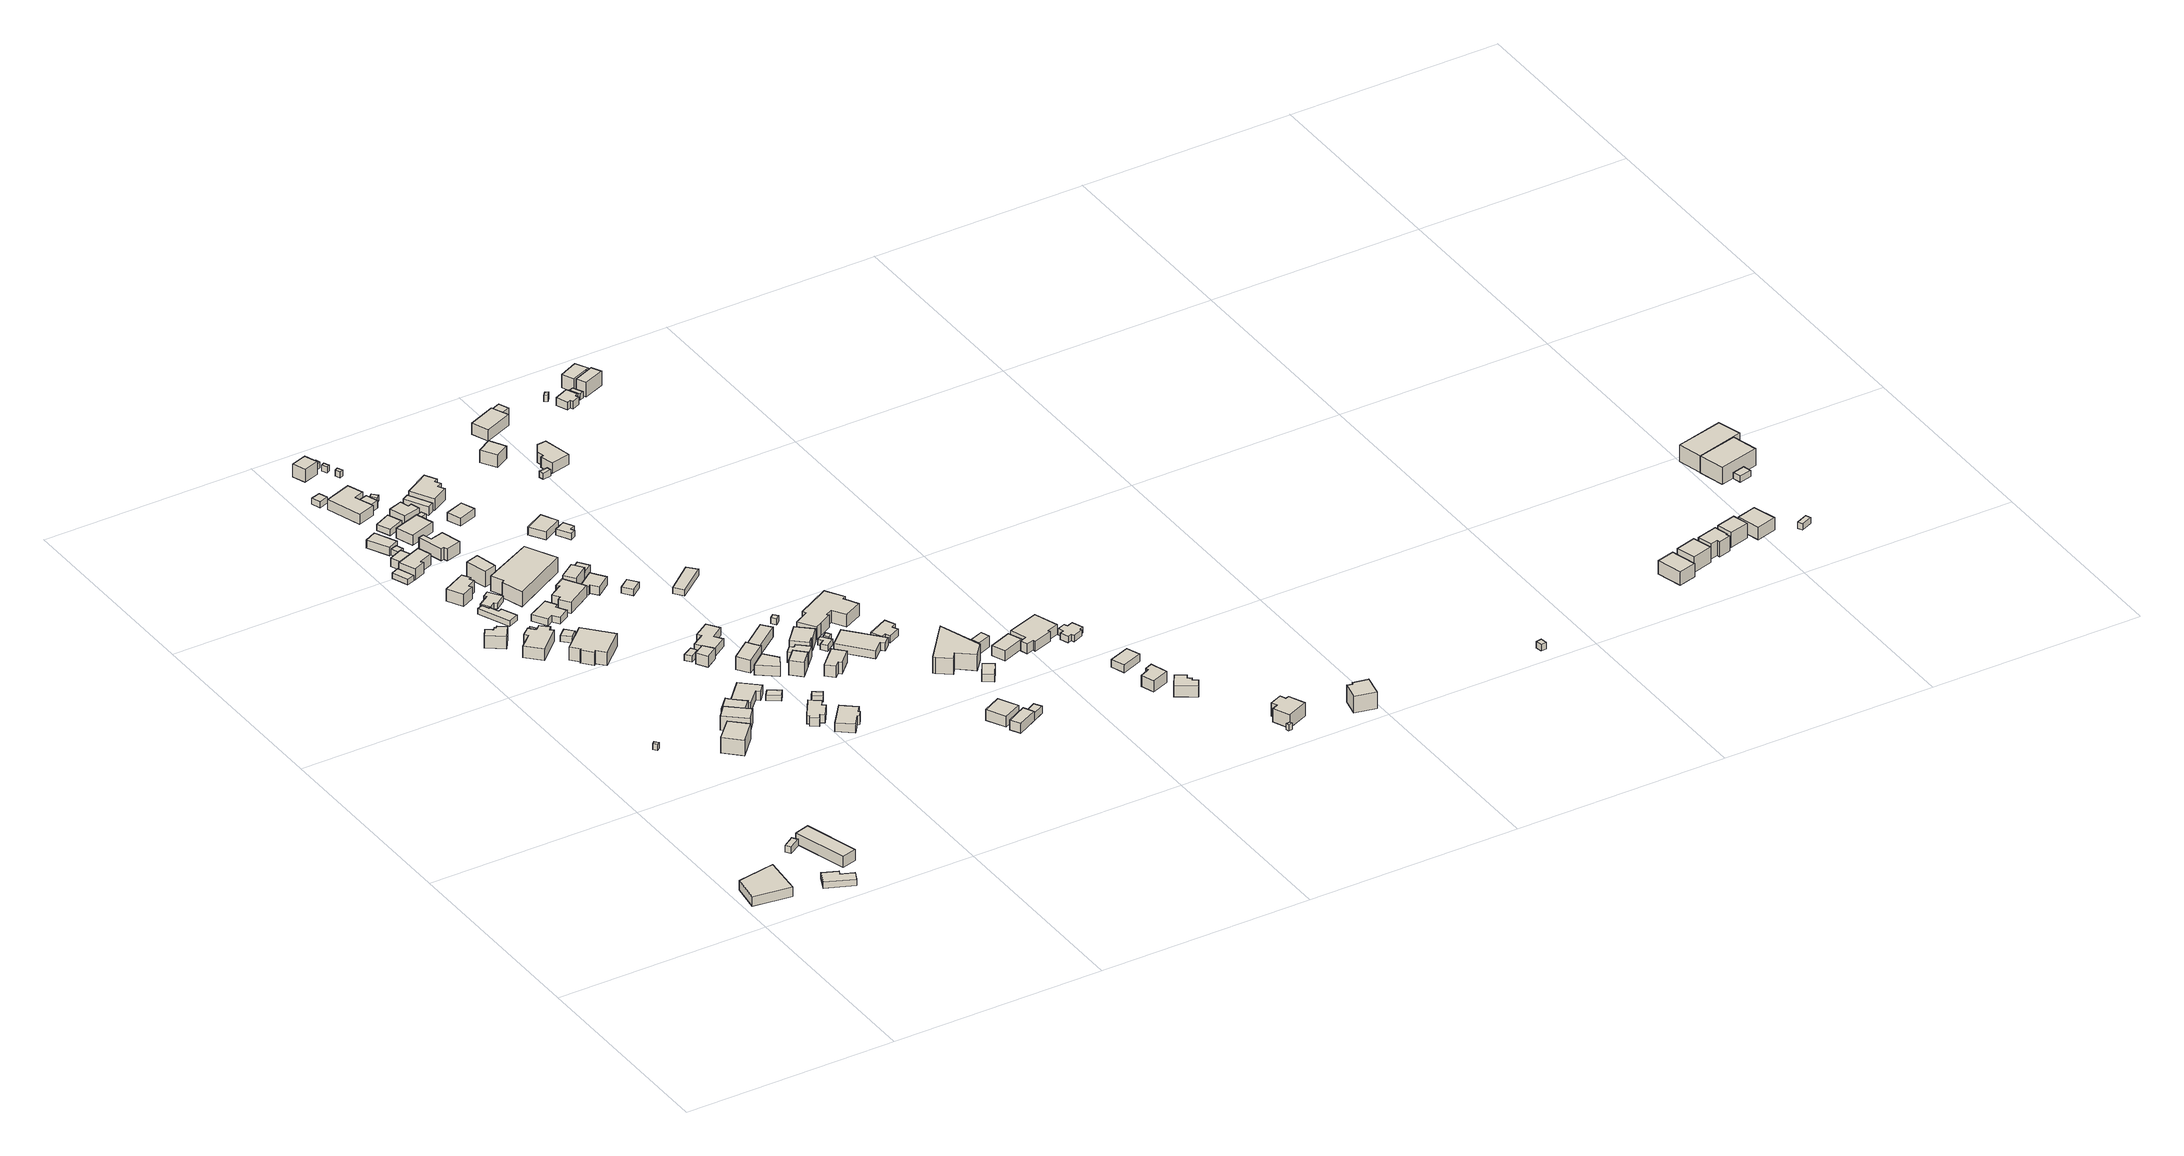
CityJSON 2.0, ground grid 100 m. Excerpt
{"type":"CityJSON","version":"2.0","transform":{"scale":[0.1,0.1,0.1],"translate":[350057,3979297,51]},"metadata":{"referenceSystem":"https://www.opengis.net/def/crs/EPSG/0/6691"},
"CityObjects":{
"building1":{"type":"Building","attributes":{"measuredHeight":5.6},"geometry":[{"type":"Solid","lod":"1","boundaries":[[[[0,1,2,3]],[[2,4,5,3]],[[1,6,4,2]],[[0,7,6,1]],[[3,5,7,0]],[[4,6,7,5]]]]}]},
"building2":{"type":"Building","attributes":{"measuredHeight":3},"geometry":[{"type":"Solid","lod":"1","boundaries":[[[[8,9,10,11,12,13]],[[12,14,15,13]],[[11,16,14,12]],[[10,17,16,11]],[[9,18,17,10]],[[8,19,18,9]],[[13,15,19,8]],[[14,16,17,18,19,15]]]]}]},
"building3":{"type":"Building","attributes":{"measuredHeight":3.3},"geometry":[{"type":"Solid","lod":"1","boundaries":[[[[20,21,22,23]],[[22,24,25,23]],[[21,26,24,22]],[[20,27,26,21]],[[23,25,27,20]],[[24,26,27,25]]]]}]},
"building4":{"type":"Building","attributes":{"measuredHeight":7.8},"geometry":[{"type":"Solid","lod":"1","boundaries":[[[[28,29,30,31]],[[30,32,33,31]],[[29,34,32,30]],[[28,35,34,29]],[[31,33,35,28]],[[32,34,35,33]]]]}]},
"building5":{"type":"Building","attributes":{"measuredHeight":3},"geometry":[{"type":"Solid","lod":"1","boundaries":[[[[36,37,38,39]],[[38,40,41,39]],[[37,42,40,38]],[[36,43,42,37]],[[39,41,43,36]],[[40,42,43,41]]]]}]},
"building6":{"type":"Building","attributes":{"measuredHeight":7.9},"geometry":[{"type":"Solid","lod":"1","boundaries":[[[[44,45,46,47,48,49,50,51]],[[50,52,53,51]],[[49,54,52,50]],[[48,55,54,49]],[[47,56,55,48]],[[46,57,56,47]],[[45,58,57,46]],[[44,59,58,45]],[[51,53,59,44]],[[52,54,55,56,57,58,59,53]]]]}]},
"building7":{"type":"Building","attributes":{"measuredHeight":8.3},"geometry":[{"type":"Solid","lod":"1","boundaries":[[[[60,61,62,63,64,65,66,67,68,69]],[[68,70,71,69]],[[67,72,70,68]],[[66,73,72,67]],[[65,74,73,66]],[[64,75,74,65]],[[63,76,75,64]],[[62,77,76,63]],[[61,78,77,62]],[[60,79,78,61]],[[69,71,79,60]],[[70,72,73,74,75,76,77,78,79,71]]]]}]},
"building8":{"type":"Building","attributes":{"measuredHeight":9},"geometry":[{"type":"Solid","lod":"1","boundaries":[[[[80,81,82,83]],[[82,84,85,83]],[[81,86,84,82]],[[80,87,86,81]],[[83,85,87,80]],[[84,86,87,85]]]]}]},
"building9":{"type":"Building","attributes":{"measuredHeight":2.7},"geometry":[{"type":"Solid","lod":"1","boundaries":[[[[88,89,90,91]],[[90,92,93,91]],[[89,94,92,90]],[[88,95,94,89]],[[91,93,95,88]],[[92,94,95,93]]]]}]},
"building10":{"type":"Building","attributes":{"measuredHeight":3},"geometry":[{"type":"Solid","lod":"1","boundaries":[[[[96,97,98,99]],[[98,100,101,99]],[[97,102,100,98]],[[96,103,102,97]],[[99,101,103,96]],[[100,102,103,101]]]]}]},
"building11":{"type":"Building","attributes":{"measuredHeight":2.7},"geometry":[{"type":"Solid","lod":"1","boundaries":[[[[104,105,106,107,108,109,110,111]],[[110,112,113,111]],[[109,114,112,110]],[[108,115,114,109]],[[107,116,115,108]],[[106,117,116,107]],[[105,118,117,106]],[[104,119,118,105]],[[111,113,119,104]],[[112,114,115,116,117,118,119,113]]]]}]},
"building12":{"type":"Building","attributes":{"measuredHeight":7.4},"geometry":[{"type":"Solid","lod":"1","boundaries":[[[[120,121,122,123,124,125,126,127]],[[126,128,129,127]],[[125,130,128,126]],[[124,131,130,125]],[[123,132,131,124]],[[122,133,132,123]],[[121,134,133,122]],[[120,135,134,121]],[[127,129,135,120]],[[128,130,131,132,133,134,135,129]]]]}]},
"building13":{"type":"Building","attributes":{"measuredHeight":5.3},"geometry":[{"type":"Solid","lod":"1","boundaries":[[[[136,137,138,139]],[[138,140,141,139]],[[137,142,140,138]],[[136,143,142,137]],[[139,141,143,136]],[[140,142,143,141]]]]}]},
"building14":{"type":"Building","attributes":{"measuredHeight":7.8},"geometry":[{"type":"Solid","lod":"1","boundaries":[[[[144,145,146,147,148,149]],[[148,150,151,149]],[[147,152,150,148]],[[146,153,152,147]],[[145,154,153,146]],[[144,155,154,145]],[[149,151,155,144]],[[150,152,153,154,155,151]]]]}]},
"building15":{"type":"Building","attributes":{"measuredHeight":2.8},"geometry":[{"type":"Solid","lod":"1","boundaries":[[[[156,157,158,159,160,161,162,163]],[[162,164,165,163]],[[161,166,164,162]],[[160,167,166,161]],[[159,168,167,160]],[[158,169,168,159]],[[157,170,169,158]],[[156,171,170,157]],[[163,165,171,156]],[[164,166,167,168,169,170,171,165]]]]}]},
"building16":{"type":"Building","attributes":{"measuredHeight":8.9},"geometry":[{"type":"Solid","lod":"1","boundaries":[[[[172,173,174,175,176]],[[175,177,178,176]],[[174,179,177,175]],[[173,180,179,174]],[[172,181,180,173]],[[176,178,181,172]],[[177,179,180,181,178]]]]}]},
"building17":{"type":"Building","attributes":{"measuredHeight":8.7},"geometry":[{"type":"Solid","lod":"1","boundaries":[[[[182,183,184,185,186,187,188,189]],[[188,190,191,189]],[[187,192,190,188]],[[186,193,192,187]],[[185,194,193,186]],[[184,195,194,185]],[[183,196,195,184]],[[182,197,196,183]],[[189,191,197,182]],[[190,192,193,194,195,196,197,191]]]]}]},
"building18":{"type":"Building","attributes":{"measuredHeight":4.8},"geometry":[{"type":"Solid","lod":"1","boundaries":[[[[198,199,200,201]],[[200,202,203,201]],[[199,204,202,200]],[[198,205,204,199]],[[201,203,205,198]],[[202,204,205,203]]]]}]},
"building19":{"type":"Building","attributes":{"measuredHeight":3.2},"geometry":[{"type":"Solid","lod":"1","boundaries":[[[[206,207,208,209]],[[208,210,211,209]],[[207,212,210,208]],[[206,213,212,207]],[[209,211,213,206]],[[210,212,213,211]]]]}]},
"building20":{"type":"Building","attributes":{"measuredHeight":3},"geometry":[{"type":"Solid","lod":"1","boundaries":[[[[214,215,216,217]],[[216,218,219,217]],[[215,220,218,216]],[[214,221,220,215]],[[217,219,221,214]],[[218,220,221,219]]]]}]},
"building21":{"type":"Building","attributes":{"measuredHeight":8},"geometry":[{"type":"Solid","lod":"1","boundaries":[[[[222,172,176,223,224,225]],[[224,226,227,225]],[[223,228,226,224]],[[176,229,228,223]],[[172,230,229,176]],[[222,231,230,172]],[[225,227,231,222]],[[226,228,229,230,231,227]]]]}]},
"building22":{"type":"Building","attributes":{"measuredHeight":3.2},"geometry":[{"type":"Solid","lod":"1","boundaries":[[[[232,233,234,235,236,237,238,239]],[[238,240,241,239]],[[237,242,240,238]],[[236,243,242,237]],[[235,244,243,236]],[[234,245,244,235]],[[233,246,245,234]],[[232,247,246,233]],[[239,241,247,232]],[[240,242,243,244,245,246,247,241]]]]}]},
"building23":{"type":"Building","attributes":{"measuredHeight":3},"geometry":[{"type":"Solid","lod":"1","boundaries":[[[[248,249,250,251]],[[250,252,253,251]],[[249,254,252,250]],[[248,255,254,249]],[[251,253,255,248]],[[252,254,255,253]]]]}]},
"building24":{"type":"Building","attributes":{"measuredHeight":9.4},"geometry":[{"type":"Solid","lod":"1","boundaries":[[[[256,257,258,259]],[[258,260,261,259]],[[257,262,260,258]],[[256,263,262,257]],[[259,261,263,256]],[[260,262,263,261]]]]}]},
"building25":{"type":"Building","attributes":{"measuredHeight":5.9},"geometry":[{"type":"Solid","lod":"1","boundaries":[[[[264,265,266,267,268,269,270,271]],[[270,272,273,271]],[[269,274,272,270]],[[268,275,274,269]],[[267,276,275,268]],[[266,277,276,267]],[[265,278,277,266]],[[264,279,278,265]],[[271,273,279,264]],[[272,274,275,276,277,278,279,273]]]]}]},
"building26":{"type":"Building","attributes":{"measuredHeight":3},"geometry":[{"type":"Solid","lod":"1","boundaries":[[[[280,281,282,283]],[[282,284,285,283]],[[281,286,284,282]],[[280,287,286,281]],[[283,285,287,280]],[[284,286,287,285]]]]}]},
"building27":{"type":"Building","attributes":{"measuredHeight":6.7},"geometry":[{"type":"Solid","lod":"1","boundaries":[[[[288,289,290,291,292,293,294,295]],[[294,296,297,295]],[[293,298,296,294]],[[292,299,298,293]],[[291,300,299,292]],[[290,301,300,291]],[[289,302,301,290]],[[288,303,302,289]],[[295,297,303,288]],[[296,298,299,300,301,302,303,297]]]]}]},
"building28":{"type":"Building","attributes":{"measuredHeight":6.2},"geometry":[{"type":"Solid","lod":"1","boundaries":[[[[304,305,306,307,308,309,310]],[[309,311,312,310]],[[308,313,311,309]],[[307,314,313,308]],[[306,315,314,307]],[[305,316,315,306]],[[304,317,316,305]],[[310,312,317,304]],[[311,313,314,315,316,317,312]]]]}]},
"building29":{"type":"Building","attributes":{"measuredHeight":6.1},"geometry":[{"type":"Solid","lod":"1","boundaries":[[[[318,319,320,321]],[[320,322,323,321]],[[319,324,322,320]],[[318,325,324,319]],[[321,323,325,318]],[[322,324,325,323]]]]}]},
"building30":{"type":"Building","attributes":{"measuredHeight":4.6},"geometry":[{"type":"Solid","lod":"1","boundaries":[[[[268,267,326,327]],[[326,328,329,327]],[[267,330,328,326]],[[268,331,330,267]],[[327,329,331,268]],[[328,330,331,329]]]]}]},
"building31":{"type":"Building","attributes":{"measuredHeight":10.4},"geometry":[{"type":"Solid","lod":"1","boundaries":[[[[332,333,334,335,336,337]],[[336,338,339,337]],[[335,340,338,336]],[[334,341,340,335]],[[333,342,341,334]],[[332,343,342,333]],[[337,339,343,332]],[[338,340,341,342,343,339]]]]}]},
"building32":{"type":"Building","attributes":{"measuredHeight":6.3},"geometry":[{"type":"Solid","lod":"1","boundaries":[[[[344,345,346,347]],[[346,348,349,347]],[[345,350,348,346]],[[344,351,350,345]],[[347,349,351,344]],[[348,350,351,349]]]]}]},
"building33":{"type":"Building","attributes":{"measuredHeight":7.5},"geometry":[{"type":"Solid","lod":"1","boundaries":[[[[352,353,354,355,356,357,358,359]],[[358,360,361,359]],[[357,362,360,358]],[[356,363,362,357]],[[355,364,363,356]],[[354,365,364,355]],[[353,366,365,354]],[[352,367,366,353]],[[359,361,367,352]],[[360,362,363,364,365,366,367,361]]]]}]},
"building34":{"type":"Building","attributes":{"measuredHeight":6.2},"geometry":[{"type":"Solid","lod":"1","boundaries":[[[[368,369,370,371,372,373]],[[372,374,375,373]],[[371,376,374,372]],[[370,377,376,371]],[[369,378,377,370]],[[368,379,378,369]],[[373,375,379,368]],[[374,376,377,378,379,375]]]]}]},
"building35":{"type":"Building","attributes":{"measuredHeight":2.9},"geometry":[{"type":"Solid","lod":"1","boundaries":[[[[380,381,382,383]],[[382,384,385,383]],[[381,386,384,382]],[[380,387,386,381]],[[383,385,387,380]],[[384,386,387,385]]]]}]},
"building36":{"type":"Building","attributes":{"measuredHeight":3},"geometry":[{"type":"Solid","lod":"1","boundaries":[[[[388,389,390,391]],[[390,392,393,391]],[[389,394,392,390]],[[388,395,394,389]],[[391,393,395,388]],[[392,394,395,393]]]]}]},
"building37":{"type":"Building","attributes":{"measuredHeight":2.7},"geometry":[{"type":"Solid","lod":"1","boundaries":[[[[396,397,398,399]],[[398,400,401,399]],[[397,402,400,398]],[[396,403,402,397]],[[399,401,403,396]],[[400,402,403,401]]]]}]},
"building38":{"type":"Building","attributes":{"measuredHeight":4.8},"geometry":[{"type":"Solid","lod":"1","boundaries":[[[[404,405,406,407,408,409,410,411,412,413]],[[412,414,415,413]],[[411,416,414,412]],[[410,417,416,411]],[[409,418,417,410]],[[408,419,418,409]],[[407,420,419,408]],[[406,421,420,407]],[[405,422,421,406]],[[404,423,422,405]],[[413,415,423,404]],[[414,416,417,418,419,420,421,422,423,415]]]]}]},
"building39":{"type":"Building","attributes":{"measuredHeight":3},"geometry":[{"type":"Solid","lod":"1","boundaries":[[[[424,425,426,427]],[[426,428,429,427]],[[425,430,428,426]],[[424,431,430,425]],[[427,429,431,424]],[[428,430,431,429]]]]}]},
"building40":{"type":"Building","attributes":{"measuredHeight":7.3},"geometry":[{"type":"Solid","lod":"1","boundaries":[[[[432,433,434,435]],[[434,436,437,435]],[[433,438,436,434]],[[432,439,438,433]],[[435,437,439,432]],[[436,438,439,437]]]]}]},
"building41":{"type":"Building","attributes":{"measuredHeight":3},"geometry":[{"type":"Solid","lod":"1","boundaries":[[[[440,441,442,443]],[[442,444,445,443]],[[441,446,444,442]],[[440,447,446,441]],[[443,445,447,440]],[[444,446,447,445]]]]}]},
"building42":{"type":"Building","attributes":{"measuredHeight":3},"geometry":[{"type":"Solid","lod":"1","boundaries":[[[[448,449,450,451]],[[450,452,453,451]],[[449,454,452,450]],[[448,455,454,449]],[[451,453,455,448]],[[452,454,455,453]]]]}]},
"building43":{"type":"Building","attributes":{"measuredHeight":3},"geometry":[{"type":"Solid","lod":"1","boundaries":[[[[456,457,458,459]],[[458,460,461,459]],[[457,462,460,458]],[[456,463,462,457]],[[459,461,463,456]],[[460,462,463,461]]]]}]},
"building44":{"type":"Building","attributes":{"measuredHeight":5.5},"geometry":[{"type":"Solid","lod":"1","boundaries":[[[[464,465,466,467,468,469,470,471]],[[470,472,473,471]],[[469,474,472,470]],[[468,475,474,469]],[[467,476,475,468]],[[466,477,476,467]],[[465,478,477,466]],[[464,479,478,465]],[[471,473,479,464]],[[472,474,475,476,477,478,479,473]]]]}]},
"building45":{"type":"Building","attributes":{"measuredHeight":4.3},"geometry":[{"type":"Solid","lod":"1","boundaries":[[[[480,481,482,483]],[[482,484,485,483]],[[481,486,484,482]],[[480,487,486,481]],[[483,485,487,480]],[[484,486,487,485]]]]}]},
"building46":{"type":"Building","attributes":{"measuredHeight":7},"geometry":[{"type":"Solid","lod":"1","boundaries":[[[[488,489,490,491]],[[490,492,493,491]],[[489,494,492,490]],[[488,495,494,489]],[[491,493,495,488]],[[492,494,495,493]]]]}]},
"building47":{"type":"Building","attributes":{"measuredHeight":3},"geometry":[{"type":"Solid","lod":"1","boundaries":[[[[496,497,498,499]],[[498,500,501,499]],[[497,502,500,498]],[[496,503,502,497]],[[499,501,503,496]],[[500,502,503,501]]]]}]},
"building48":{"type":"Building","attributes":{"measuredHeight":4.8},"geometry":[{"type":"Solid","lod":"1","boundaries":[[[[504,505,506,507,508,509]],[[508,510,511,509]],[[507,512,510,508]],[[506,513,512,507]],[[505,514,513,506]],[[504,515,514,505]],[[509,511,515,504]],[[510,512,513,514,515,511]]]]}]},
"building49":{"type":"Building","attributes":{"measuredHeight":7.3},"geometry":[{"type":"Solid","lod":"1","boundaries":[[[[516,517,518,519,520,521]],[[520,522,523,521]],[[519,524,522,520]],[[518,525,524,519]],[[517,526,525,518]],[[516,527,526,517]],[[521,523,527,516]],[[522,524,525,526,527,523]]]]}]},
"building50":{"type":"Building","attributes":{"measuredHeight":4.9},"geometry":[{"type":"Solid","lod":"1","boundaries":[[[[528,529,530,531,532,533,534,535]],[[534,536,537,535]],[[533,538,536,534]],[[532,539,538,533]],[[531,540,539,532]],[[530,541,540,531]],[[529,542,541,530]],[[528,543,542,529]],[[535,537,543,528]],[[536,538,539,540,541,542,543,537]]]]}]},
"building51":{"type":"Building","attributes":{"measuredHeight":4.8},"geometry":[{"type":"Solid","lod":"1","boundaries":[[[[544,545,546,547]],[[546,548,549,547]],[[545,550,548,546]],[[544,551,550,545]],[[547,549,551,544]],[[548,550,551,549]]]]}]},
"building52":{"type":"Building","attributes":{"measuredHeight":4.9},"geometry":[{"type":"Solid","lod":"1","boundaries":[[[[552,553,554,555]],[[554,556,557,555]],[[553,558,556,554]],[[552,559,558,553]],[[555,557,559,552]],[[556,558,559,557]]]]}]},
"building53":{"type":"Building","attributes":{"measuredHeight":8},"geometry":[{"type":"Solid","lod":"1","boundaries":[[[[560,561,562,563,564,565,566,567]],[[566,568,569,567]],[[565,570,568,566]],[[564,571,570,565]],[[563,572,571,564]],[[562,573,572,563]],[[561,574,573,562]],[[560,575,574,561]],[[567,569,575,560]],[[568,570,571,572,573,574,575,569]]]]}]},
"building54":{"type":"Building","attributes":{"measuredHeight":3.6},"geometry":[{"type":"Solid","lod":"1","boundaries":[[[[576,577,578,579]],[[578,580,581,579]],[[577,582,580,578]],[[576,583,582,577]],[[579,581,583,576]],[[580,582,583,581]]]]}]},
"building55":{"type":"Building","attributes":{"measuredHeight":3},"geometry":[{"type":"Solid","lod":"1","boundaries":[[[[584,585,586,587]],[[586,588,589,587]],[[585,590,588,586]],[[584,591,590,585]],[[587,589,591,584]],[[588,590,591,589]]]]}]},
"building56":{"type":"Building","attributes":{"measuredHeight":8},"geometry":[{"type":"Solid","lod":"1","boundaries":[[[[592,593,594,595]],[[594,596,597,595]],[[593,598,596,594]],[[592,599,598,593]],[[595,597,599,592]],[[596,598,599,597]]]]}]},
"building57":{"type":"Building","attributes":{"measuredHeight":6.7},"geometry":[{"type":"Solid","lod":"1","boundaries":[[[[600,601,602,603,604]],[[603,605,606,604]],[[602,607,605,603]],[[601,608,607,602]],[[600,609,608,601]],[[604,606,609,600]],[[605,607,608,609,606]]]]}]},
"building58":{"type":"Building","attributes":{"measuredHeight":7},"geometry":[{"type":"Solid","lod":"1","boundaries":[[[[610,611,612,613,614,615]],[[614,616,617,615]],[[613,618,616,614]],[[612,619,618,613]],[[611,620,619,612]],[[610,621,620,611]],[[615,617,621,610]],[[616,618,619,620,621,617]]]]}]},
"building59":{"type":"Building","attributes":{"measuredHeight":4.3},"geometry":[{"type":"Solid","lod":"1","boundaries":[[[[622,623,624,625]],[[624,626,627,625]],[[623,628,626,624]],[[622,629,628,623]],[[625,627,629,622]],[[626,628,629,627]]]]}]},
"building60":{"type":"Building","attributes":{"measuredHeight":7.3},"geometry":[{"type":"Solid","lod":"1","boundaries":[[[[630,631,632,633,634,635]],[[634,636,637,635]],[[633,638,636,634]],[[632,639,638,633]],[[631,640,639,632]],[[630,641,640,631]],[[635,637,641,630]],[[636,638,639,640,641,637]]]]}]},
"building61":{"type":"Building","attributes":{"measuredHeight":3},"geometry":[{"type":"Solid","lod":"1","boundaries":[[[[642,643,644,645,646,647]],[[646,648,649,647]],[[645,650,648,646]],[[644,651,650,645]],[[643,652,651,644]],[[642,653,652,643]],[[647,649,653,642]],[[648,650,651,652,653,649]]]]}]},
"building62":{"type":"Building","attributes":{"measuredHeight":8.4},"geometry":[{"type":"Solid","lod":"1","boundaries":[[[[654,655,656,657,658,659]],[[658,660,661,659]],[[657,662,660,658]],[[656,663,662,657]],[[655,664,663,656]],[[654,665,664,655]],[[659,661,665,654]],[[660,662,663,664,665,661]]]]}]},
"building63":{"type":"Building","attributes":{"measuredHeight":3},"geometry":[{"type":"Solid","lod":"1","boundaries":[[[[666,667,668,669]],[[668,670,671,669]],[[667,672,670,668]],[[666,673,672,667]],[[669,671,673,666]],[[670,672,673,671]]]]}]},
"building64":{"type":"Building","attributes":{"measuredHeight":3},"geometry":[{"type":"Solid","lod":"1","boundaries":[[[[674,675,676,677]],[[676,678,679,677]],[[675,680,678,676]],[[674,681,680,675]],[[677,679,681,674]],[[678,680,681,679]]]]}]},
"building65":{"type":"Building","attributes":{"measuredHeight":2.8},"geometry":[{"type":"Solid","lod":"1","boundaries":[[[[682,683,684,685,686,687]],[[686,688,689,687]],[[685,690,688,686]],[[684,691,690,685]],[[683,692,691,684]],[[682,693,692,683]],[[687,689,693,682]],[[688,690,691,692,693,689]]]]}]},
"building66":{"type":"Building","attributes":{"measuredHeight":3},"geometry":[{"type":"Solid","lod":"1","boundaries":[[[[694,695,696,697]],[[696,698,699,697]],[[695,700,698,696]],[[694,701,700,695]],[[697,699,701,694]],[[698,700,701,699]]]]}]},
"building67":{"type":"Building","attributes":{"measuredHeight":6.4},"geometry":[{"type":"Solid","lod":"1","boundaries":[[[[702,703,704,705]],[[704,706,707,705]],[[703,708,706,704]],[[702,709,708,703]],[[705,707,709,702]],[[706,708,709,707]]]]}]},
"building68":{"type":"Building","attributes":{"measuredHeight":4.7},"geometry":[{"type":"Solid","lod":"1","boundaries":[[[[710,711,712,713,714]],[[713,715,716,714]],[[712,717,715,713]],[[711,718,717,712]],[[710,719,718,711]],[[714,716,719,710]],[[715,717,718,719,716]]]]}]},
"building69":{"type":"Building","attributes":{"measuredHeight":4.8},"geometry":[{"type":"Solid","lod":"1","boundaries":[[[[720,721,722,723,724,725]],[[724,726,727,725]],[[723,728,726,724]],[[722,729,728,723]],[[721,730,729,722]],[[720,731,730,721]],[[725,727,731,720]],[[726,728,729,730,731,727]]]]}]},
"building70":{"type":"Building","attributes":{"measuredHeight":8.1},"geometry":[{"type":"Solid","lod":"1","boundaries":[[[[732,733,734,735]],[[734,736,737,735]],[[733,738,736,734]],[[732,739,738,733]],[[735,737,739,732]],[[736,738,739,737]]]]}]},
"building71":{"type":"Building","attributes":{"measuredHeight":8.4},"geometry":[{"type":"Solid","lod":"1","boundaries":[[[[740,741,742,743,744,745,746,747,748,749,750,751,752]],[[751,753,754,752]],[[750,755,753,751]],[[749,756,755,750]],[[748,757,756,749]],[[747,758,757,748]],[[746,759,758,747]],[[745,760,759,746]],[[744,761,760,745]],[[743,762,761,744]],[[742,763,762,743]],[[741,764,763,742]],[[740,765,764,741]],[[752,754,765,740]],[[753,755,756,757,758,759,760,761,762,763,764,765,754]]]]}]},
"building72":{"type":"Building","attributes":{"measuredHeight":4.3},"geometry":[{"type":"Solid","lod":"1","boundaries":[[[[711,766,767,712]],[[767,768,769,712]],[[766,770,768,767]],[[711,771,770,766]],[[712,769,771,711]],[[768,770,771,769]]]]}]},
"building73":{"type":"Building","attributes":{"measuredHeight":3},"geometry":[{"type":"Solid","lod":"1","boundaries":[[[[772,773,774,775]],[[774,776,777,775]],[[773,778,776,774]],[[772,779,778,773]],[[775,777,779,772]],[[776,778,779,777]]]]}]},
"building74":{"type":"Building","attributes":{"measuredHeight":3.3},"geometry":[{"type":"Solid","lod":"1","boundaries":[[[[780,781,782,783,784,785,786,787]],[[786,788,789,787]],[[785,790,788,786]],[[784,791,790,785]],[[783,792,791,784]],[[782,793,792,783]],[[781,794,793,782]],[[780,795,794,781]],[[787,789,795,780]],[[788,790,791,792,793,794,795,789]]]]}]},
"building75":{"type":"Building","attributes":{"measuredHeight":7.9},"geometry":[{"type":"Solid","lod":"1","boundaries":[[[[796,797,798,799,800,801,802]],[[801,803,804,802]],[[800,805,803,801]],[[799,806,805,800]],[[798,807,806,799]],[[797,808,807,798]],[[796,809,808,797]],[[802,804,809,796]],[[803,805,806,807,808,809,804]]]]}]},
"building76":{"type":"Building","attributes":{"measuredHeight":4.4},"geometry":[{"type":"Solid","lod":"1","boundaries":[[[[810,811,812,813]],[[812,814,815,813]],[[811,816,814,812]],[[810,817,816,811]],[[813,815,817,810]],[[814,816,817,815]]]]}]},
"building77":{"type":"Building","attributes":{"measuredHeight":6.8},"geometry":[{"type":"Solid","lod":"1","boundaries":[[[[818,819,820,821,822,823,824]],[[823,825,826,824]],[[822,827,825,823]],[[821,828,827,822]],[[820,829,828,821]],[[819,830,829,820]],[[818,831,830,819]],[[824,826,831,818]],[[825,827,828,829,830,831,826]]]]}]},
"building78":{"type":"Building","attributes":{"measuredHeight":7.8},"geometry":[{"type":"Solid","lod":"1","boundaries":[[[[832,833,834,835]],[[834,836,837,835]],[[833,838,836,834]],[[832,839,838,833]],[[835,837,839,832]],[[836,838,839,837]]]]}]},
"building79":{"type":"Building","attributes":{"measuredHeight":7.1},"geometry":[{"type":"Solid","lod":"1","boundaries":[[[[840,841,842,843]],[[842,844,845,843]],[[841,846,844,842]],[[840,847,846,841]],[[843,845,847,840]],[[844,846,847,845]]]]}]},
"building80":{"type":"Building","attributes":{"measuredHeight":3},"geometry":[{"type":"Solid","lod":"1","boundaries":[[[[848,849,850,851]],[[850,852,853,851]],[[849,854,852,850]],[[848,855,854,849]],[[851,853,855,848]],[[852,854,855,853]]]]}]},
"building81":{"type":"Building","attributes":{"measuredHeight":6.9},"geometry":[{"type":"Solid","lod":"1","boundaries":[[[[856,857,858,859]],[[858,860,861,859]],[[857,862,860,858]],[[856,863,862,857]],[[859,861,863,856]],[[860,862,863,861]]]]}]},
"building82":{"type":"Building","attributes":{"measuredHeight":6.7},"geometry":[{"type":"Solid","lod":"1","boundaries":[[[[864,865,866,867,868,869,870,871,872,873]],[[872,874,875,873]],[[871,876,874,872]],[[870,877,876,871]],[[869,878,877,870]],[[868,879,878,869]],[[867,880,879,868]],[[866,881,880,867]],[[865,882,881,866]],[[864,883,882,865]],[[873,875,883,864]],[[874,876,877,878,879,880,881,882,883,875]]]]}]},
"building83":{"type":"Building","attributes":{"measuredHeight":3},"geometry":[{"type":"Solid","lod":"1","boundaries":[[[[884,885,886,887]],[[886,888,889,887]],[[885,890,888,886]],[[884,891,890,885]],[[887,889,891,884]],[[888,890,891,889]]]]}]},
"building84":{"type":"Building","attributes":{"measuredHeight":4.7},"geometry":[{"type":"Solid","lod":"1","boundaries":[[[[892,893,894,895,896,897,898,899]],[[898,900,901,899]],[[897,902,900,898]],[[896,903,902,897]],[[895,904,903,896]],[[894,905,904,895]],[[893,906,905,894]],[[892,907,906,893]],[[899,901,907,892]],[[900,902,903,904,905,906,907,901]]]]}]},
"building85":{"type":"Building","attributes":{"measuredHeight":7.5},"geometry":[{"type":"Solid","lod":"1","boundaries":[[[[908,909,910,911,912,913]],[[912,914,915,913]],[[911,916,914,912]],[[910,917,916,911]],[[909,918,917,910]],[[908,919,918,909]],[[913,915,919,908]],[[914,916,917,918,919,915]]]]}]},
"building86":{"type":"Building","attributes":{"measuredHeight":4.4},"geometry":[{"type":"Solid","lod":"1","boundaries":[[[[920,921,922,923]],[[922,924,925,923]],[[921,926,924,922]],[[920,927,926,921]],[[923,925,927,920]],[[924,926,927,925]]]]}]},
"building87":{"type":"Building","attributes":{"measuredHeight":8.1},"geometry":[{"type":"Solid","lod":"1","boundaries":[[[[928,929,930,931,932,933,934,935]],[[934,936,937,935]],[[933,938,936,934]],[[932,939,938,933]],[[931,940,939,932]],[[930,941,940,931]],[[929,942,941,930]],[[928,943,942,929]],[[935,937,943,928]],[[936,938,939,940,941,942,943,937]]]]}]},
"building88":{"type":"Building","attributes":{"measuredHeight":3},"geometry":[{"type":"Solid","lod":"1","boundaries":[[[[944,945,946,947]],[[946,948,949,947]],[[945,950,948,946]],[[944,951,950,945]],[[947,949,951,944]],[[948,950,951,949]]]]}]},
"building89":{"type":"Building","attributes":{"measuredHeight":3},"geometry":[{"type":"Solid","lod":"1","boundaries":[[[[952,953,954,955,956,957,958,959,960,961,962,963]],[[962,964,965,963]],[[961,966,964,962]],[[960,967,966,961]],[[959,968,967,960]],[[958,969,968,959]],[[957,970,969,958]],[[956,971,970,957]],[[955,972,971,956]],[[954,973,972,955]],[[953,974,973,954]],[[952,975,974,953]],[[963,965,975,952]],[[964,966,967,968,969,970,971,972,973,974,975,965]]]]}]},
"building90":{"type":"Building","attributes":{"measuredHeight":3},"geometry":[{"type":"Solid","lod":"1","boundaries":[[[[976,977,978,979]],[[978,980,981,979]],[[977,982,980,978]],[[976,983,982,977]],[[979,981,983,976]],[[980,982,983,981]]]]}]},
"building91":{"type":"Building","attributes":{"measuredHeight":7.7},"geometry":[{"type":"Solid","lod":"1","boundaries":[[[[984,985,986,987,988]],[[987,989,990,988]],[[986,991,989,987]],[[985,992,991,986]],[[984,993,992,985]],[[988,990,993,984]],[[989,991,992,993,990]]]]}]},
"building92":{"type":"Building","attributes":{"measuredHeight":7.9},"geometry":[{"type":"Solid","lod":"1","boundaries":[[[[994,995,996,997]],[[996,998,999,997]],[[995,1000,998,996]],[[994,1001,1000,995]],[[997,999,1001,994]],[[998,1000,1001,999]]]]}]},
"building93":{"type":"Building","attributes":{"measuredHeight":7.4},"geometry":[{"type":"Solid","lod":"1","boundaries":[[[[1002,1003,1004,1005,1006,1007,1008,1009]],[[1008,1010,1011,1009]],[[1007,1012,1010,1008]],[[1006,1013,1012,1007]],[[1005,1014,1013,1006]],[[1004,1015,1014,1005]],[[1003,1016,1015,1004]],[[1002,1017,1016,1003]],[[1009,1011,1017,1002]],[[1010,1012,1013,1014,1015,1016,1017,1011]]]]}]},
"building94":{"type":"Building","attributes":{"measuredHeight":9.6},"geometry":[{"type":"Solid","lod":"1","boundaries":[[[[1018,1019,1020,1021,1022,1023]],[[1022,1024,1025,1023]],[[1021,1026,1024,1022]],[[1020,1027,1026,1021]],[[1019,1028,1027,1020]],[[1018,1029,1028,1019]],[[1023,1025,1029,1018]],[[1024,1026,1027,1028,1029,1025]]]]}]},
"building95":{"type":"Building","attributes":{"measuredHeight":3.2},"geometry":[{"type":"Solid","lod":"1","boundaries":[[[[1030,1031,1032,1033]],[[1032,1034,1035,1033]],[[1031,1036,1034,1032]],[[1030,1037,1036,1031]],[[1033,1035,1037,1030]],[[1034,1036,1037,1035]]]]}]},
"building96":{"type":"Building","attributes":{"measuredHeight":8.2},"geometry":[{"type":"Solid","lod":"1","boundaries":[[[[1038,1039,1040,1041]],[[1040,1042,1043,1041]],[[1039,1044,1042,1040]],[[1038,1045,1044,1039]],[[1041,1043,1045,1038]],[[1042,1044,1045,1043]]]]}]},
"building97":{"type":"Building","attributes":{"measuredHeight":8.7},"geometry":[{"type":"Solid","lod":"1","boundaries":[[[[1046,1047,1048,1049]],[[1048,1050,1051,1049]],[[1047,1052,1050,1048]],[[1046,1053,1052,1047]],[[1049,1051,1053,1046]],[[1050,1052,1053,1051]]]]}]},
"building98":{"type":"Building","attributes":{"measuredHeight":8.5},"geometry":[{"type":"Solid","lod":"1","boundaries":[[[[1054,1055,1056,1057,1058,1059,1060,1061]],[[1060,1062,1063,1061]],[[1059,1064,1062,1060]],[[1058,1065,1064,1059]],[[1057,1066,1065,1058]],[[1056,1067,1066,1057]],[[1055,1068,1067,1056]],[[1054,1069,1068,1055]],[[1061,1063,1069,1054]],[[1062,1064,1065,1066,1067,1068,1069,1063]]]]}]},
"building99":{"type":"Building","attributes":{"measuredHeight":8.2},"geometry":[{"type":"Solid","lod":"1","boundaries":[[[[1070,1071,1072,1073]],[[1072,1074,1075,1073]],[[1071,1076,1074,1072]],[[1070,1077,1076,1071]],[[1073,1075,1077,1070]],[[1074,1076,1077,1075]]]]}]},
"building100":{"type":"Building","attributes":{"measuredHeight":8.1},"geometry":[{"type":"Solid","lod":"1","boundaries":[[[[1078,1079,1080,1081]],[[1080,1082,1083,1081]],[[1079,1084,1082,1080]],[[1078,1085,1084,1079]],[[1081,1083,1085,1078]],[[1082,1084,1085,1083]]]]}]},
"building101":{"type":"Building","attributes":{"measuredHeight":3},"geometry":[{"type":"Solid","lod":"1","boundaries":[[[[1086,1087,1088,1089]],[[1088,1090,1091,1089]],[[1087,1092,1090,1088]],[[1086,1093,1092,1087]],[[1089,1091,1093,1086]],[[1090,1092,1093,1091]]]]}]},
"building102":{"type":"Building","attributes":{"measuredHeight":3},"geometry":[{"type":"Solid","lod":"1","boundaries":[[[[1094,1095,1096,1097]],[[1096,1098,1099,1097]],[[1095,1100,1098,1096]],[[1094,1101,1100,1095]],[[1097,1099,1101,1094]],[[1098,1100,1101,1099]]]]}]},
"building103":{"type":"Building","attributes":{"measuredHeight":8.3},"geometry":[{"type":"Solid","lod":"1","boundaries":[[[[1102,1103,1104,1105]],[[1104,1106,1107,1105]],[[1103,1108,1106,1104]],[[1102,1109,1108,1103]],[[1105,1107,1109,1102]],[[1106,1108,1109,1107]]]]}]},
"building104":{"type":"Building","attributes":{"measuredHeight":8.3},"geometry":[{"type":"Solid","lod":"1","boundaries":[[[[1110,1111,1112,1113]],[[1112,1114,1115,1113]],[[1111,1116,1114,1112]],[[1110,1117,1116,1111]],[[1113,1115,1117,1110]],[[1114,1116,1117,1115]]]]}]}
},
"vertices":[
[21,239,43],[200,269,43],[182,81,43],[2,107,43],[182,81,89],[2,107,89],[200,269,89],[21,239,89],
[412,92,52],[403,73,52],[462,48,52],[439,1,52],[312,56,52],[341,122,52],[312,56,82],[341,122,82],[439,1,82],[462,48,82],[403,73,82],[412,92,82],
[376,404,50],[392,380,50],[339,346,50],[323,370,50],[339,346,83],[323,370,83],[392,380,83],[376,404,83],
[464,422,47],[536,169,47],[467,149,47],[395,402,47],[467,149,101],[395,402,101],[536,169,101],[464,422,101],
[293,1342,27],[308,1325,27],[295,1314,27],[281,1330,27],[295,1314,57],[281,1330,57],[308,1325,57],[293,1342,57],
[205,2336,32],[163,2275,32],[87,2329,32],[114,2367,32],[144,2346,32],[152,2358,32],[160,2353,32],[167,2362,32],[160,2353,93],[167,2362,93],[152,2358,93],[144,2346,93],[114,2367,93],[87,2329,93],[163,2275,93],[205,2336,93],
[249,2246,29],[235,2261,29],[273,2293,29],[300,2265,29],[323,2287,29],[360,2252,29],[345,2236,29],[359,2223,29],[251,2123,29],[186,2189,29],[251,2123,85],[186,2189,85],[359,2223,85],[345,2236,85],[360,2252,85],[323,2287,85],[300,2265,85],[273,2293,85],[235,2261,85],[249,2246,85],
[667,1192,22],[580,1101,22],[508,1171,22],[595,1261,22],[508,1171,98],[595,1261,98],[580,1101,98],[667,1192,98],
[74,2981,33],[104,2904,33],[67,2890,33],[38,2966,33],[67,2890,60],[38,2966,60],[104,2904,60],[74,2981,60],
[308,2333,29],[327,2309,29],[298,2287,29],[280,2308,29],[298,2287,59],[280,2308,59],[327,2309,59],[308,2333,59],
[225,2570,31],[239,2537,31],[244,2539,31],[262,2498,31],[279,2506,31],[310,2432,31],[260,2411,31],[198,2558,31],[260,2411,58],[198,2558,58],[310,2432,58],[279,2506,58],[262,2498,58],[244,2539,58],[239,2537,58],[225,2570,58],
[245,2761,33],[268,2725,33],[256,2720,33],[267,2699,33],[227,2677,33],[236,2662,33],[177,2632,33],[137,2705,33],[177,2632,93],[137,2705,93],[236,2662,93],[227,2677,93],[267,2699,93],[256,2720,93],[268,2725,93],[245,2761,93],
[165,3025,33],[98,2998,33],[78,3043,33],[144,3072,33],[78,3043,75],[144,3072,75],[98,2998,75],[165,3025,75],
[203,3031,33],[224,2967,33],[161,2941,33],[167,2928,33],[111,2906,33],[80,2982,33],[111,2906,87],[80,2982,87],[167,2928,87],[161,2941,87],[224,2967,87],[203,3031,87],
[274,2612,32],[266,2622,32],[294,2642,32],[335,2581,32],[286,2546,32],[274,2556,32],[248,2538,32],[223,2578,32],[248,2538,60],[223,2578,60],[274,2556,60],[286,2546,60],[335,2581,60],[294,2642,60],[266,2622,60],[274,2612,60],
[709,1313,23],[736,1289,23],[689,1234,23],[596,1314,23],[643,1369,23],[596,1314,93],[643,1369,93],[689,1234,93],[736,1289,93],[709,1313,93],
[453,2181,25],[562,2060,25],[452,1961,25],[418,1999,25],[409,1990,25],[368,2035,25],[375,2041,25],[341,2080,25],[375,2041,89],[341,2080,89],[368,2035,89],[409,1990,89],[418,1999,89],[452,1961,89],[562,2060,89],[453,2181,89],
[121,3118,29],[70,3218,29],[125,3245,29],[172,3143,29],[125,3245,69],[172,3143,69],[70,3218,69],[121,3118,69],
[417,2242,29],[448,2206,29],[415,2175,29],[379,2209,29],[415,2175,60],[379,2209,60],[448,2206,60],[417,2242,60],
[158,3127,32],[169,3093,32],[137,3082,32],[126,3117,32],[137,3082,62],[126,3117,62],[169,3093,62],[158,3127,62],
[764,1370,23],[638,1374,23],[694,1435,23],[709,1420,23],[694,1435,77],[709,1420,77],[638,1374,77],[643,1369,77],[709,1313,77],[764,1370,77],
[460,2459,27],[490,2408,27],[475,2399,27],[501,2353,27],[448,2323,27],[428,2353,27],[400,2337,27],[360,2405,27],[400,2337,60],[360,2405,60],[428,2353,60],[448,2323,60],[501,2353,60],[475,2399,60],[490,2408,60],[460,2459,60],
[96,3628,27],[111,3588,27],[67,3573,27],[52,3615,27],[67,3573,57],[52,3615,57],[111,3588,57],[96,3628,57],
[386,2727,32],[328,2712,32],[300,2811,32],[363,2830,32],[300,2811,109],[363,2830,109],[328,2712,109],[386,2727,109],
[211,3590,27],[237,3517,27],[190,3500,27],[194,3489,27],[215,3431,27],[222,3410,27],[140,3384,27],[86,3546,27],[140,3384,77],[86,3546,77],[222,3410,77],[215,3431,77],[194,3489,77],[190,3500,77],[237,3517,77],[211,3590,77],
[250,3344,28],[276,3278,28],[202,3245,28],[176,3308,28],[202,3245,58],[176,3308,58],[276,3278,58],[250,3344,58],
[248,3097,29],[273,3104,29],[286,3062,29],[348,3078,29],[374,2982,29],[300,2962,29],[296,2980,29],[281,2976,29],[296,2980,87],[281,2976,87],[300,2962,87],[374,2982,87],[348,3078,87],[286,3062,87],[273,3104,87],[248,3097,87],
[709,1420,22],[805,1523,22],[885,1451,22],[853,1414,22],[836,1429,22],[772,1363,22],[764,1370,22],[772,1363,67],[764,1370,67],[836,1429,67],[853,1414,67],[885,1451,67],[805,1523,67],[709,1420,67],
[335,3256,30],[361,3174,30],[240,3134,30],[212,3215,30],[240,3134,79],[212,3215,79],[361,3174,79],[335,3256,79],
[247,3505,27],[266,3448,27],[247,3505,64],[266,3448,64],[194,3489,64],[215,3431,64],
[567,2794,29],[641,2652,29],[382,2511,29],[348,2612,29],[363,2622,29],[335,2679,29],[363,2622,103],[335,2679,103],[348,2612,103],[382,2511,103],[641,2652,103],[567,2794,103],
[166,3854,26],[189,3793,26],[116,3769,26],[93,3830,26],[116,3769,89],[93,3830,89],[189,3793,89],[166,3854,89],
[551,2493,27],[541,2505,27],[590,2534,27],[648,2438,27],[527,2365,27],[495,2412,27],[512,2424,27],[490,2455,27],[512,2424,82],[490,2455,82],[495,2412,82],[527,2365,82],[648,2438,82],[590,2534,82],[541,2505,82],[551,2493,82],
[268,3356,27],[333,3378,27],[345,3336,27],[362,3342,27],[374,3300,27],[292,3279,27],[374,3300,74],[292,3279,74],[362,3342,74],[345,3336,74],[333,3378,74],[268,3356,74],
[791,1862,21],[809,1833,21],[765,1806,21],[744,1834,21],[765,1806,50],[744,1834,50],[809,1833,50],[791,1862,50],
[277,3515,26],[299,3491,26],[283,3477,26],[261,3500,26],[283,3477,56],[261,3500,56],[299,3491,56],[277,3515,56],
[947,1400,21],[924,1366,21],[870,1404,21],[895,1436,21],[870,1404,48],[895,1436,48],[924,1366,48],[947,1400,48],
[1032,1231,23],[1016,1205,23],[1031,1194,23],[989,1133,23],[970,1145,23],[956,1123,23],[923,1146,23],[931,1160,23],[920,1168,23],[987,1265,23],[920,1168,63],[987,1265,63],[931,1160,63],[923,1146,63],[956,1123,63],[970,1145,63],[989,1133,63],[1031,1194,63],[1016,1205,63],[1032,1231,63],
[378,3290,29],[388,3265,29],[348,3253,29],[339,3275,29],[348,3253,59],[339,3275,59],[388,3265,59],[378,3290,59],
[855,1774,22],[799,1738,22],[769,1787,22],[821,1820,22],[769,1787,76],[821,1820,76],[799,1738,76],[855,1774,76],
[215,3845,27],[222,3827,27],[208,3820,27],[199,3840,27],[208,3820,57],[199,3840,57],[222,3827,57],[215,3845,57],
[231,3810,27],[243,3785,27],[227,3778,27],[216,3803,27],[227,3778,57],[216,3803,57],[243,3785,57],[231,3810,57],
[259,3749,27],[270,3726,27],[254,3719,27],[244,3741,27],[254,3719,57],[244,3741,57],[270,3726,57],[259,3749,57],
[1137,1108,23],[1114,1079,23],[1121,1074,23],[1101,1048,23],[1094,1053,23],[1055,1004,23],[988,1057,23],[1070,1161,23],[988,1057,66],[1070,1161,66],[1055,1004,66],[1094,1053,66],[1101,1048,66],[1121,1074,66],[1114,1079,66],[1137,1108,66],
[388,3414,26],[445,3308,26],[415,3292,26],[358,3397,26],[415,3292,69],[358,3397,69],[445,3308,69],[388,3414,69],
[636,2502,26],[601,2550,26],[675,2602,26],[709,2554,26],[675,2602,85],[709,2554,85],[601,2550,85],[636,2502,85],
[1081,1296,23],[1063,1268,23],[1022,1294,23],[1040,1322,23],[1022,1294,53],[1040,1322,53],[1063,1268,53],[1081,1296,53],
[673,2456,25],[663,2448,25],[640,2474,25],[722,2536,25],[767,2472,25],[701,2422,25],[767,2472,65],[701,2422,65],[722,2536,65],[640,2474,65],[663,2448,65],[673,2456,65],
[998,1704,23],[1009,1689,23],[1018,1677,23],[924,1607,23],[885,1663,23],[978,1735,23],[885,1663,86],[978,1735,86],[924,1607,86],[1018,1677,86],[1009,1689,86],[998,1704,86],
[930,1968,21],[968,1912,21],[910,1872,21],[934,1836,21],[863,1789,21],[811,1865,21],[871,1903,21],[858,1921,21],[871,1903,60],[858,1921,60],[811,1865,60],[863,1789,60],[934,1836,60],[910,1872,60],[968,1912,60],[930,1968,60],
[1002,1647,22],[1049,1586,22],[1015,1524,22],[930,1591,22],[1015,1524,70],[930,1591,70],[1049,1586,70],[1002,1647,70],
[461,3221,26],[548,3253,26],[572,3187,26],[486,3156,26],[572,3187,65],[486,3156,65],[548,3253,65],[461,3221,65],
[516,3489,24],[546,3437,24],[528,3428,24],[543,3401,24],[520,3389,24],[537,3358,24],[458,3315,24],[400,3421,24],[458,3315,79],[400,3421,79],[537,3358,79],[520,3389,79],[543,3401,79],[528,3428,79],[546,3437,79],[516,3489,79],
[723,2633,26],[756,2586,26],[711,2554,26],[677,2600,26],[711,2554,62],[677,2600,62],[756,2586,62],[723,2633,62],
[834,2428,24],[867,2384,24],[818,2347,24],[785,2390,24],[818,2347,54],[785,2390,54],[867,2384,54],[834,2428,54],
[1095,1470,23],[1049,1515,23],[1103,1571,23],[1149,1526,23],[1103,1571,94],[1149,1526,94],[1049,1515,94],[1095,1470,94],
[1009,1689,20],[998,1704,20],[978,1735,20],[1111,1837,20],[1145,1792,20],[1111,1837,68],[1145,1792,68],[978,1735,68],[998,1704,68],[1009,1689,68],
[1093,1598,22],[1123,1630,22],[1138,1616,22],[1151,1629,22],[1202,1582,22],[1159,1536,22],[1202,1582,73],[1159,1536,73],[1151,1629,73],[1138,1616,73],[1123,1630,73],[1093,1598,73],
[818,2933,27],[729,2885,27],[685,2955,27],[779,3007,27],[685,2955,65],[779,3007,65],[729,2885,65],[818,2933,65],
[1168,1432,22],[1256,1518,22],[1303,1470,22],[1239,1407,22],[1228,1418,22],[1206,1397,22],[1228,1418,78],[1206,1397,78],[1239,1407,78],[1303,1470,78],[1256,1518,78],[1168,1432,78],
[833,2921,26],[858,2876,26],[834,2862,26],[843,2846,26],[817,2833,26],[782,2895,26],[817,2833,56],[782,2895,56],[843,2846,56],[834,2862,56],[858,2876,56],[833,2921,56],
[1276,1671,21],[1229,1619,21],[1224,1624,21],[1200,1597,21],[1137,1654,21],[1208,1732,21],[1137,1654,83],[1208,1732,83],[1200,1597,83],[1224,1624,83],[1229,1619,83],[1276,1671,83],
[1090,2382,21],[1127,2340,21],[998,2240,21],[964,2280,21],[998,2240,51],[964,2280,51],[1127,2340,51],[1090,2382,51],
[1210,1899,18],[1226,1880,18],[1207,1863,18],[1191,1883,18],[1207,1863,48],[1191,1883,48],[1226,1880,48],[1210,1899,48],
[1281,1623,22],[1268,1642,22],[1288,1656,22],[1320,1612,22],[1277,1581,22],[1259,1607,22],[1277,1581,50],[1259,1607,50],[1320,1612,50],[1288,1656,50],[1268,1642,50],[1281,1623,50],
[1321,1665,22],[1334,1644,22],[1313,1631,22],[1300,1652,22],[1313,1631,52],[1300,1652,52],[1334,1644,52],[1321,1665,52],
[1639,841,29],[1685,753,29],[1598,708,29],[1553,796,29],[1598,708,81],[1553,796,81],[1685,753,81],[1639,841,81],
[1694,734,30],[1701,720,30],[1718,687,30],[1624,637,30],[1599,683,30],[1624,637,77],[1599,683,77],[1718,687,77],[1701,720,77],[1694,734,77],
[1382,1647,16],[1516,1495,16],[1484,1467,16],[1470,1482,16],[1421,1438,16],[1302,1574,16],[1421,1438,55],[1302,1574,55],[1470,1482,55],[1484,1467,55],[1516,1495,55],[1382,1647,55],
[848,3454,21],[804,3524,21],[873,3564,21],[914,3492,21],[873,3564,82],[914,3492,82],[804,3524,82],[848,3454,82],
[1458,1899,17],[1509,1818,17],[1494,1808,17],[1529,1742,17],[1443,1700,17],[1405,1761,17],[1374,1744,17],[1380,1735,17],[1318,1701,17],[1289,1686,17],[1240,1762,17],[1308,1798,17],[1300,1815,17],[1308,1798,78],[1300,1815,78],[1240,1762,78],[1289,1686,78],[1318,1701,78],[1380,1735,78],[1374,1744,78],[1405,1761,78],[1443,1700,78],[1529,1742,78],[1494,1808,78],[1509,1818,78],[1458,1899,78],
[1756,750,30],[1775,717,30],[1775,717,66],[1718,687,66],[1756,750,66],[1701,720,66],
[995,3306,22],[1000,3285,22],[960,3279,22],[954,3301,22],[960,3279,52],[954,3301,52],[1000,3285,52],[995,3306,52],
[1575,1619,16],[1598,1572,16],[1575,1559,16],[1588,1534,16],[1533,1506,16],[1522,1530,16],[1502,1520,16],[1479,1570,16],[1502,1520,50],[1479,1570,50],[1522,1530,50],[1533,1506,50],[1588,1534,50],[1575,1559,50],[1598,1572,50],[1575,1619,50],
[1719,1131,26],[1646,1192,26],[1622,1157,26],[1561,1204,26],[1555,1212,26],[1702,1393,26],[1770,1191,26],[1702,1393,105],[1770,1191,105],[1555,1212,105],[1561,1204,105],[1622,1157,105],[1646,1192,105],[1719,1131,105],
[1779,1089,29],[1734,1020,29],[1689,1049,29],[1734,1118,29],[1689,1049,65],[1734,1118,65],[1734,1020,65],[1779,1089,65],
[1078,3452,21],[1107,3318,21],[1014,3299,21],[999,3362,21],[1012,3365,21],[1005,3401,21],[1035,3447,21],[1005,3401,72],[1035,3447,72],[1012,3365,72],[999,3362,72],[1014,3299,72],[1107,3318,72],[1078,3452,72],
[1018,3777,18],[1052,3698,18],[920,3644,18],[890,3723,18],[920,3644,73],[890,3723,73],[1052,3698,73],[1018,3777,73],
[1776,1271,26],[1839,1295,26],[1854,1254,26],[1791,1230,26],[1854,1254,81],[1791,1230,81],[1839,1295,81],[1776,1271,81],
[1078,3818,18],[1097,3772,18],[1046,3751,18],[1028,3797,18],[1046,3751,48],[1028,3797,48],[1097,3772,48],[1078,3818,48],
[1828,1194,27],[1933,1235,27],[1958,1172,27],[1853,1131,27],[1958,1172,76],[1853,1131,76],[1933,1235,76],[1828,1194,76],
[2100,1298,27],[2138,1186,27],[2083,1167,27],[2087,1157,27],[1997,1127,27],[1993,1139,27],[1959,1128,27],[1948,1162,27],[1978,1173,27],[1953,1249,27],[1978,1173,76],[1953,1249,76],[1948,1162,76],[1959,1128,76],[1993,1139,76],[1997,1127,76],[2087,1157,76],[2083,1167,76],[2138,1186,76],[2100,1298,76],
[1299,3786,17],[1284,3766,17],[1269,3776,17],[1285,3796,17],[1269,3776,47],[1285,3796,47],[1284,3766,47],[1299,3786,47],
[1388,3705,16],[1373,3697,16],[1379,3682,16],[1343,3666,16],[1336,3679,16],[1320,3671,16],[1298,3726,16],[1365,3756,16],[1298,3726,54],[1365,3756,54],[1320,3671,54],[1336,3679,54],[1343,3666,54],[1379,3682,54],[1373,3697,54],[1388,3705,54],
[2334,649,26],[2250,617,26],[2230,679,26],[2276,700,26],[2272,714,26],[2308,728,26],[2272,714,80],[2308,728,80],[2276,700,80],[2230,679,80],[2250,617,80],[2334,649,80],
[2323,841,24],[2225,804,24],[2201,868,24],[2299,905,24],[2201,868,61],[2299,905,61],[2225,804,61],[2323,841,61],
[2390,581,27],[2378,562,27],[2395,551,27],[2388,540,27],[2410,525,27],[2386,487,27],[2301,542,27],[2345,611,27],[2301,542,81],[2345,611,81],[2386,487,81],[2410,525,81],[2388,540,81],[2395,551,81],[2378,562,81],[2390,581,81],
[1400,3763,16],[1422,3716,16],[1402,3707,16],[1380,3756,16],[1402,3707,46],[1380,3756,46],[1422,3716,46],[1400,3763,46],
[2179,1199,26],[2186,1182,26],[2214,1193,26],[2234,1141,26],[2216,1134,26],[2219,1125,26],[2169,1105,26],[2164,1119,26],[2145,1112,26],[2130,1151,26],[2151,1159,26],[2141,1184,26],[2151,1159,56],[2141,1184,56],[2130,1151,56],[2145,1112,56],[2164,1119,56],[2169,1105,56],[2219,1125,56],[2216,1134,56],[2234,1141,56],[2214,1193,56],[2186,1182,56],[2179,1199,56],
[2576,85,35],[2580,71,35],[2560,68,35],[2557,82,35],[2560,68,65],[2557,82,65],[2580,71,65],[2576,85,65],
[1507,3813,15],[1490,3805,15],[1411,3773,15],[1387,3828,15],[1477,3870,15],[1387,3828,79],[1477,3870,79],[1411,3773,79],[1490,3805,79],[1507,3813,79],
[1416,3762,15],[1512,3801,15],[1535,3756,15],[1436,3716,15],[1535,3756,85],[1436,3716,85],[1512,3801,85],[1416,3762,85],
[2618,228,33],[2629,200,33],[2646,206,33],[2679,130,33],[2576,86,33],[2543,163,33],[2572,175,33],[2560,203,33],[2572,175,98],[2560,203,98],[2543,163,98],[2576,86,98],[2679,130,98],[2646,206,98],[2629,200,98],[2618,228,98],
[2879,132,32],[2906,126,32],[2909,137,32],[2980,122,32],[2959,23,32],[2859,45,32],[2959,23,113],[2859,45,113],[2980,122,113],[2909,137,113],[2906,126,113],[2879,132,113],
[3780,72,28],[3784,40,28],[3757,37,28],[3753,69,28],[3757,37,60],[3753,69,60],[3784,40,60],[3780,72,60],
[4564,317,11],[4596,198,11],[4512,175,11],[4480,294,11],[4512,175,76],[4480,294,76],[4596,198,76],[4564,317,76],
[4682,343,10],[4707,254,10],[4612,226,10],[4586,316,10],[4612,226,87],[4586,316,87],[4707,254,87],[4682,343,87],
[4704,344,10],[4801,371,10],[4819,304,10],[4814,303,10],[4818,286,10],[4762,270,10],[4758,285,10],[4724,275,10],[4758,285,84],[4724,275,84],[4762,270,84],[4818,286,84],[4814,303,84],[4819,304,84],[4801,371,84],[4704,344,84],
[4821,382,8],[4913,406,8],[4933,332,8],[4840,308,8],[4933,332,81],[4840,308,81],[4913,406,81],[4821,382,81],
[5027,433,8],[5059,325,8],[4965,298,8],[4934,406,8],[4965,298,69],[4934,406,69],[5059,325,69],[5027,433,69],
[5199,310,9],[5209,287,9],[5155,262,9],[5145,285,9],[5155,262,39],[5145,285,39],[5209,287,39],[5199,310,39],
[5181,762,1],[5190,723,1],[5132,709,1],[5122,747,1],[5132,709,31],[5122,747,31],[5190,723,31],[5181,762,31],
[5219,901,2],[5249,780,2],[5059,733,2],[5029,854,2],[5059,733,85],[5029,854,85],[5249,780,85],[5219,901,85],
[5224,1025,1],[5256,913,1],[5029,856,1],[5001,970,1],[5029,856,84],[5001,970,84],[5256,913,84],[5224,1025,84]
]}
